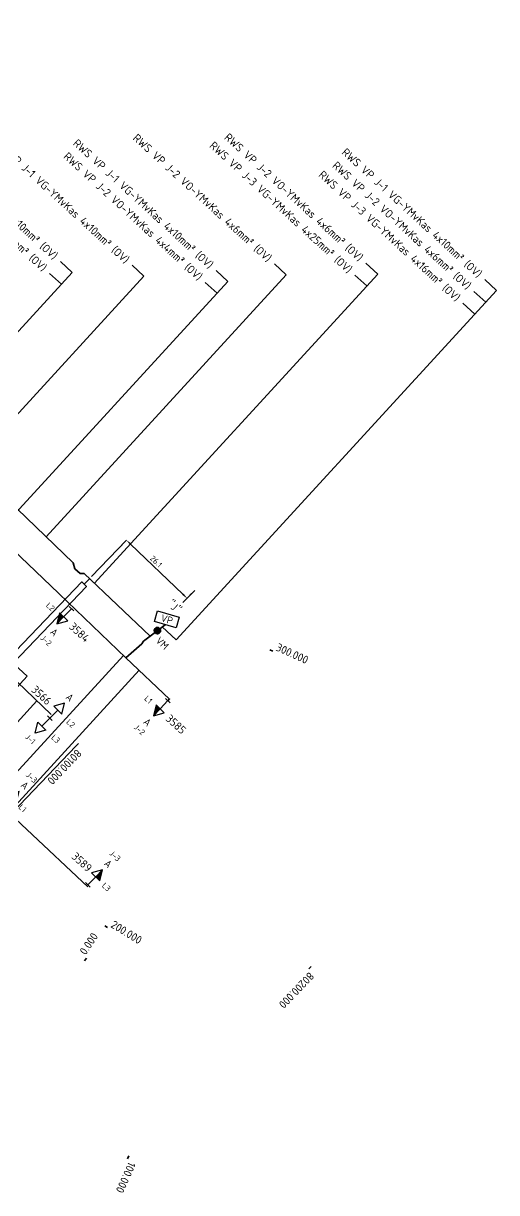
# Model space of a CAD drawing. Header units: metres. Extents: x 134219 to 139080, y 438661 to 444352.
# Drawn here: x 138933.3 to 139080.3, y 438708.8 to 439072 of the extents above; entities that cross this region are included whole.
import ezdxf
from ezdxf.enums import TextEntityAlignment as Align

# ---------------------------------------------------------------- set-up
doc = ezdxf.new("R2010")
doc.units = ezdxf.units.M
doc.linetypes.add('13strp', pattern=[4, 1, -3])
doc.layers.get('DEFPOINTS').update_dxf_attribs({"color": 193})
for name, color, linetype, lineweight in [('N-WE-KL-ET-T18', 1, 'Continuous', 18), ('N-WE-KL-ET-T25', 7, 'Continuous', 25), ('N-WE-KL-ET_LS_HULPSTUK_MOF-G', 10, 'Continuous', 35), ('N-WE-KL-ET_LS_OV_ARMATUUR-S', 7, 'Continuous', 25), ('N-WE-KL-ET_LS_OV_ARMATUUR-T18', 1, 'Continuous', 25), ('N-WE-KL-ET_LS_OV_KABEL-G', 10, 'KL-LS-OV-N', 35), ('N-WE-KL-ET_LS_OV_KABEL-M', 7, 'Continuous', 18), ('N-WE-KL-ET_LS_OV_KABEL-T25', 7, 'Continuous', 25), ('N-WE-KL-ET_LS_OV_KAST-S', 10, 'Continuous', 25), ('N-WE-KL-ET_LS_OV_MANTELBUIS-G', 10, 'Continuous', 35), ('Utd-ondergr-nw', 8, '13strp', 35)]:
    doc.layers.add(name, color=color, linetype=linetype, lineweight=lineweight)
doc.layers.add('N-WE-KL-ET_LS_OV_ARMATUUR-T25', color=2, linetype='Continuous')
doc.styles.add('alm a2ee v011$0$rtw_iso', font='NLCS-ISO.ttf')
doc.styles.add('ISO18', font='NLCS-ISO.ttf')
doc.styles.add('ISO25', font='NLCS-ISO.ttf')
doc.styles.add('NLCS-ISO', font='NLCS-ISO.ttf')
doc.styles.add('NLCS_18', font='NLCS-ISO.ttf', dxfattribs={"height": 1.8})
doc.styles.add('NLCS_25', font='NLCS-ISO.ttf', dxfattribs={"height": 2.5})
doc.linetypes.add('KL-LS-OV-N', pattern='A,4,-1,[103,NLCS.SHX,S=0.75,R=0,X=0,Y=0],-1,4,-1.5,["0V",Standard,S=1,R=0,X=0,Y=-0.5],-3', length=14.5)
doc.dimstyles.new('NLCS_t18_pijl_Dimension_l3_h1', dxfattribs={"dimtxt": 1.8, "dimasz": 1.8, "dimexe": 2, "dimexo": 2, "dimgap": 0.7, "dimtad": 1, "dimdec": 1, "dimzin": 0, "dimdsep": 46, "dimtxsty": 'NLCS_18', "dimcen": 2.5, "dimdle": 2, "dimclrd": 256, "dimclre": 256, "dimclrt": 256, "dimadec": 1, "dimazin": 0, "dimtfac": 1, "dimtdec": 1, "dimtofl": 0, "dimtmove": 1, "dimatfit": 0, "dimfxl": 0, "dimtolj": 1, "dimtzin": 0, "dimlwd": 18, "dimlwe": 18, "dimarcsym": 0})

# ---------------------------------------------------------------- blocks, each defined once
blk = doc.blocks.new('SKL-ET_HULP_MOF_VERBINDINGSMOF-SO')
at = {"ltscale": 10}
h = blk.add_hatch(color=256, dxfattribs=at)
edge = h.paths.add_edge_path()
edge.add_arc((0, 0), 1, 0, 360)
blk.add_circle((0, 0), 1)
at = {"layer": 'N-WE-KL-ET_LS_OV_ARMATUUR-T18', "style": 'ISO18', "flags": 1}
for tag, p in [('OMSCHRIJVING_LEGENDA', (0, -8.43)), ('LOCATIE', (0, -12.22)), ('MASTNUMMER', (0, -16)), ('VAN', (0, -19.78)), ('NAAR', (0, -23.57)), ('VOEDINGSPUNT', (0, -27.35)), ('GROEPSNUMMER', (0, -31.14)), ('OVERIGE_OPMERKING(EN)_1', (0, -34.92)), ('OVERIGE_OPMERKING(EN)_2', (0, -38.71))]:
    blk.add_attdef(tag, p, '', height=1.8, dxfattribs=at)
at = {"layer": 'N-WE-KL-ET_LS_OV_ARMATUUR-T25', "style": 'ISO25'}
blk.add_attdef('SOORT_MOF', (0, 2.71), '', height=2.25, dxfattribs=at)
blk = doc.blocks.new('SKL-ET_OV_ARMATUUR_HD_NATRIUM_1x150W-SO (3)')
for points in [[(0, 1), (0, -1)], [(3.49, 0), (0, 0)], [(3.49, -1.76), (6.49, 0), (3.49, 1.76)], [(3.49, 1.76), (3.49, -1.76)], [(3.49, 0), (6.49, 0)]]:
    blk.add_lwpolyline(points)
blk.add_solid([(3.49, 0), (3.49, -1.76), (6.49, 0)])
at = {"layer": 'N-WE-KL-ET-T18', "linetype": 'ByBlock', "style": 'NLCS-ISO'}
blk.add_attdef('GROEPSNUMMER', text='', height=1.8, dxfattribs=at).set_placement((-2, -4), align=Align.RIGHT)
blk.add_attdef('FASE-AANSLUITING', (10, -4), '', height=1.8, dxfattribs=at)
at = {"layer": 'N-WE-KL-ET-T18', "linetype": 'ByBlock', "style": 'NLCS-ISO', "flags": 1}
for tag, p in [('TYPE_ARMATUUR', (7.76, -13.46)), ('TYPE_FABRIKAAT', (7.76, -17.24)), ('VERMOGEN_LAMP', (7.76, -21.02)), ('SPIEGELSTAND', (7.76, -24.81)), ('HOOGTE_LICHTMAST', (7.76, -28.59)), ('UITLEGGERHOEK', (7.76, -32.38)), ('TYPE_LICHTMAST', (7.76, -36.16)), ('BOTSVRIENDELIJK', (7.76, -39.95)), ('POSITIE_LICHTMAST', (7.76, -43.73)), ('KABELAANSLUITING', (7.76, -47.52)), ('VOEDINGSPUNT', (7.76, -51.3))]:
    blk.add_attdef(tag, p, '', height=1.8, dxfattribs=at)
at = {"layer": 'N-WE-KL-ET-T25', "linetype": 'ByBlock', "style": 'NLCS-ISO'}
blk.add_attdef('MASTNUMMER', text='', height=2.5, dxfattribs=at).set_placement((4, 4.31), align=Align.MIDDLE)
at = {"layer": 'N-WE-KL-ET-T25', "linetype": 'ByBlock', "style": 'NLCS-ISO', "flags": 1}
blk.add_attdef('TYPE_SYMBOOL', (7.76, -10.06), '', height=2.5, dxfattribs=at)
blk = doc.blocks.new('SKL-ET_OV_ARMATUUR_HD_NATRIUM_2x250W-SO (3)')
for p, q in [((-6.49, 0), (-3.49, 1.76)), ((-3.49, -1.76), (-6.49, 0)), ((6.49, 0), (3.49, 1.76)), ((3.49, -1.76), (6.49, 0))]:
    blk.add_line(p, q)
for points in [[(-3.49, 1.76), (-3.49, -1.76)], [(-3.49, 0), (0, 0)], [(0, 1), (0, -1)], [(3.49, 0), (0, 0)], [(3.49, 1.76), (3.49, -1.76)]]:
    blk.add_lwpolyline(points)
at = {"layer": 'N-WE-KL-ET_LS_OV_ARMATUUR-T18', "style": 'ISO18', "flags": 1}
for tag, p in [('TYPE_ARMATUUR', (3.07, -6.82)), ('VERMOGEN_LAMP', (3.07, -10.61)), ('SPIEGELSTAND', (3.07, -14.39)), ('HOOGTE_LICHTMAST', (3.07, -18.17)), ('UITLEGGERHOEK', (3.07, -21.96)), ('TYPE_LICHTMAST', (3.07, -25.74)), ('BOTSVRIENDELIJK', (3.07, -29.53)), ('POSITIE_LICHTMAST', (3.07, -33.31)), ('KABELAANSLUITNG', (3.07, -37.1)), ('VOEDINGSPUNT', (3.07, -48.45))]:
    blk.add_attdef(tag, p, '', height=1.8, dxfattribs=at)
at = {"layer": 'N-WE-KL-ET_LS_OV_ARMATUUR-T18', "style": 'ISO18'}
for tag, p in [('FASE-AANSLUITING_1', (3.07, -40.88)), ('FASE-AANSLUITING_2', (3.07, -44.67)), ('GROEPSNUMMER', (3.07, -52.24))]:
    blk.add_attdef(tag, p, '', height=1.8, dxfattribs=at)
at = {"layer": 'N-WE-KL-ET_LS_OV_ARMATUUR-T25', "style": 'ISO25'}
for tag, p, height in [('MASTNUMMER', (3.07, 7.39), 2.5), ('TYPE_SYMBOOL', (3.07, 3.61), 2.25)]:
    blk.add_attdef(tag, p, '', height=height, dxfattribs=at)
blk = doc.blocks.new('r')
at = {"color": 0, "linetype": 'ByBlock'}
blk.add_lwpolyline([(-3.5, 1.75), (3.5, 1.75), (3.5, -1.75), (-3.5, -1.75), (-3.5, 1.75)], dxfattribs=at)
blk = doc.blocks.new('SKL-ET_OV_KAST_VOEDINGSPUNT-SO')
blk.add_blockref('r', (0, 0))
at = {"layer": 'N-WE-KL-ET-T18', "linetype": 'ByBlock', "style": 'NLCS-ISO', "flags": 1}
for tag, p in [('OMSCHRIJVING_LEGENDA', (0, -8.43)), ('LOCATIE', (0, -12.22)), ('BPS-CODERING', (0, -16)), ('VOEDINGSPUNT', (0, -19.78)), ('GROEPSNUMMER', (0, -23.57)), ('POSITIE_X', (0, -27.35)), ('POSITIE_Y', (0, -31.14)), ('OVERIGE_OPMERKING(EN)_1', (0, -34.92)), ('OVERIGE_OPMERKING(EN)_2', (0, -38.71))]:
    blk.add_attdef(tag, p, '', height=1.8, dxfattribs=at)
at = {"layer": 'N-WE-KL-ET-T25', "linetype": 'ByBlock', "style": 'NLCS-ISO'}
for tag, p in [('KASTNAAM', (0, 5.27)), ('SOORT_KAST', (0, 0))]:
    blk.add_attdef(tag, text='', height=2.5, dxfattribs=at).set_placement(p, align=Align.MIDDLE_CENTER)
blk = doc.blocks.new('*D347')
at = {"layer": 'DEFPOINTS', "color": 0, "transparency": 16777216}
for p in [(138965.31, 438911.45, 1.23), (138965.31, 438911.45), (138984.15, 438893.39, 1.23)]:
    blk.add_point(p, dxfattribs=at)
at = {"layer": 'N-WE-KL-ET_LS_OV_KABEL-M', "lineweight": 18, "transparency": 16777216}
for p, q in [((138965.11, 438911.23), (138963.93, 438910.01)), ((138984.35, 438893.61), (138985.53, 438894.84))]:
    blk.add_line(p, q, dxfattribs=at)
at = {"layer": 'N-WE-KL-ET_LS_OV_KABEL-M', "linetype": 'Continuous', "lineweight": 18, "transparency": 16777216}
blk.add_line((138982.85, 438894.64), (138966.61, 438910.2), dxfattribs=at)
at = {"layer": 'N-WE-KL-ET_LS_OV_KABEL-M', "transparency": 16777216}
for points in [[(138966.82, 438910.42), (138966.41, 438909.99), (138965.31, 438911.45)], [(138983.05, 438894.85), (138982.64, 438894.42), (138984.15, 438893.39)]]:
    blk.add_solid(points, dxfattribs=at)
at = {"layer": 'N-WE-KL-ET_LS_OV_KABEL-M', "transparency": 16777216, "insert": (138974.53, 438904.83), "char_height": 1.8, "attachment_point": 5, "rotation": 316.2034, "style": 'NLCS_18'}
blk.add_mtext('\\A1;26.1', dxfattribs=at)

msp = doc.modelspace()

# ---------------------------------------------------------------- linework, layer by layer
at = {"layer": 'N-WE-KL-ET_LS_OV_KABEL-G', "flags": 128}
for points, elevation in [([(138088.64, 439676.43), (138088.64, 439676.43), (138097.5, 439666.65), (138107.23, 439656.38), (138139.91, 439624.96), (138141.78, 439623.5), (138425.82, 439351.41), (138520.26, 439261.98), (138566.89, 439216.72), (138613.92, 439171.92), (138660.91, 439126.84), (138707.71, 439081.89), (138754.75, 439037.02), (138768.95, 439023.34), (138801.31, 438992.45), (138850.33, 438944.62), (138896.9, 438900.49), (138941.92, 438857.34)], 1.17), ([(138977.36, 438885.17), (138970.62, 438880.08), (138970.07, 438879.29), (138965.16, 438874.9), (138978.69, 438862.1), (138978.32, 438861.75)], 0.95)]:
    msp.add_lwpolyline(points, dxfattribs=dict(at, elevation=elevation))
for points in [[(138953.36, 438803.71), (138915.36, 438839.38), (138901.13, 438853.03), (138900.09, 438854.5), (138896.25, 438858.69), (138802.58, 438947.64), (138802.58, 438947.61), (138789.54, 438959.74), (138774.47, 438973.56), (138762.68, 438984.16), (138743.95, 439001.5), (138731.19, 439013.41), (138717.8, 439025.19), (138712.97, 439030.05), (138701.15, 439040.29), (138688.62, 439051.81), (138685.03, 439054.89), (138674.01, 439064.17), (138662.45, 439072.76), (138646.48, 439082.7), (138622.68, 439093.99), (138609.71, 439098.88), (138589.61, 439105.01), (138568.64, 439109.11), (138546.16, 439110.41), (138527.35, 439109.58), (138491.99, 439105.17), (138486.14, 439104.84), (138476.69, 439103.93), (138476.83, 439103.72)], [(138965.16, 438874.91), (138941.81, 438897.22), (138887.71, 438948.92), (138826.6, 439007.5), (138793.89, 439038.41)], [(138893.66, 438945.94), (138899.38, 438951.89), (138948.82, 438904.38), (138949.31, 438902.56), (138950.97, 438901.13), (138952.19, 438901.04), (138972.7, 438881.65)], [(138952.19, 438897.76), (138953.84, 438899.48)]]:
    msp.add_lwpolyline(points, dxfattribs=at)
at = {"layer": 'N-WE-KL-ET_LS_OV_KABEL-M'}
for points in [[(138954.49, 438900.17), (138965.31, 438911.45)], [(138949.75, 438847.53), (138918.86, 438815.32)]]:
    msp.add_lwpolyline(points, dxfattribs=at)
at = {"layer": 'N-WE-KL-ET_LS_OV_KABEL-M', "elevation": 1.23}
msp.add_lwpolyline([(138982.85, 438892.04), (138986.51, 438895.85)], dxfattribs=at)
at = {"layer": 'N-WE-KL-ET_LS_OV_KABEL-T25'}
for p, q in [((138948.5, 438994.63), (138944.82, 438998.01)), ((138970.75, 438993.43), (138967.06, 438996.81)), ((138996.83, 438991.82), (138993.14, 438995.19)), ((139014.94, 438993.89), (139011.25, 438997.27)), ((139043.34, 438994.09), (139039.65, 438997.46)), ((138948.5, 438994.63), (138897.82, 438939.32)), ((138970.75, 438993.43), (138901.33, 438917.68)), ((138996.83, 438991.82), (138924.93, 438913.35)), ((138940.36, 438912.51), (139014.94, 438993.89)), ((138945.13, 438990.94), (138941.44, 438994.32)), ((138955.32, 438898.03), (139043.34, 438994.09)), ((138993.45, 438988.13), (138989.76, 438991.51)), ((139039.96, 438990.4), (139036.28, 438993.78)), ((139080.26, 438989), (139076.57, 438992.38)), ((138980.8, 438880.47), (139080.26, 438989)), ((139076.88, 438985.32), (139073.2, 438988.7)), ((139073.5, 438981.63), (139069.82, 438985.01)), ((138980.8, 438880.47), (138976.43, 438884.47)), ((138964.39, 438875.64), (138874.98, 438778.07)), ((138969.27, 438871.01), (138874.8, 438767.92)), ((138878.86, 438797.51), (138937.54, 438861.54))]:
    msp.add_line(p, q, dxfattribs=at)
msp.add_lwpolyline([(138929.32, 438873.91), (138934.5, 438869.16), (138881.26, 438811.05)], dxfattribs=at)
at = {"layer": 'N-WE-KL-ET_LS_OV_MANTELBUIS-G', "linetype": 'Continuous'}
msp.add_lwpolyline([(138905.73, 438850.75), (138907.17, 438849.36), (138952.91, 438897.07), (138951.46, 438898.45)], close=True, dxfattribs=at)
at = {"layer": 'Utd-ondergr-nw', "color": 7, "linetype": 'Continuous'}
for p, q in [((139009.85, 438877.34), (139010.76, 438876.92)), ((138950.44, 438848.26), (138949.75, 438847.53)), ((138958.6, 438791.6), (138959.45, 438791.08)), ((138952.33, 438780.79), (138952.89, 438781.62)), ((139022.63, 438779.05), (139021.93, 438778.33)), ((138966.07, 438720.19), (138965.66, 438719.27))]:
    msp.add_line(p, q, dxfattribs=at)

# ---------------------------------------------------------------- block references
at = {"layer": 'N-WE-KL-ET_LS_HULPSTUK_MOF-G'}
ref = msp.add_blockref('SKL-ET_HULP_MOF_VERBINDINGSMOF-SO', (138974.92, 438883.34, 0.68), dxfattribs=at)
ref.add_attrib('SOORT_MOF', 'VM', (138974.19, 438879.97, 0.68), dxfattribs={"layer": 'N-WE-KL-ET_LS_OV_ARMATUUR-T25', "height": 2.25, "rotation": 317.498, "style": 'ISO25'})
at = {"layer": 'N-WE-KL-ET_LS_OV_ARMATUUR-S'}
ref = msp.add_blockref('SKL-ET_OV_ARMATUUR_HD_NATRIUM_1x150W-SO (3)', (138948.22, 438890.14, 2.22), dxfattribs=dict(at, rotation=226.1030974442407))
ref.add_attrib('MASTNUMMER', '3584', (138947.31, 438884.23, 2.22), dxfattribs={"layer": 'N-WE-KL-ET_LS_OV_ARMATUUR-T25', "height": 2.5, "rotation": 317.498, "style": 'ISO25'})
ref.add_attrib('TYPE_SYMBOOL', 'A', (138941.4, 438882.66, 2.22), dxfattribs={"layer": 'N-WE-KL-ET_LS_OV_ARMATUUR-T25', "height": 2.25, "rotation": 317.498, "style": 'ISO25'})
ref.add_attrib('FASE-AANSLUITING_1', 'L2', (138940.16, 438890.97, 2.22), dxfattribs={"layer": 'N-WE-KL-ET_LS_OV_ARMATUUR-T18', "height": 1.8, "rotation": 317.498, "style": 'ISO18'})
ref.add_attrib('GROEPSNUMMER', 'J-2', (138938.45, 438880.83, 2.22), dxfattribs={"layer": 'N-WE-KL-ET_LS_OV_ARMATUUR-T18', "height": 1.8, "rotation": 317.498, "style": 'ISO18'})
ref = msp.add_blockref('SKL-ET_OV_ARMATUUR_HD_NATRIUM_2x250W-SO (3)', (138941.53, 438856.15, 2.99), dxfattribs=dict(at, rotation=45.25091242126414))
ref.add_attrib('MASTNUMMER', '3566', (138935.57, 438864.64, 2.99), dxfattribs={"layer": 'N-WE-KL-ET_LS_OV_ARMATUUR-T25', "height": 2.5, "rotation": 317.498, "style": 'ISO25'})
ref.add_attrib('TYPE_SYMBOOL', 'A', (138946.25, 438862.4, 2.99), dxfattribs={"layer": 'N-WE-KL-ET_LS_OV_ARMATUUR-T25', "height": 2.25, "rotation": 317.498, "style": 'ISO25'})
ref.add_attrib('FASE-AANSLUITING_1', 'L2', (138946.46, 438854.74, 2.99), dxfattribs={"layer": 'N-WE-KL-ET_LS_OV_ARMATUUR-T18', "height": 1.8, "rotation": 317.498, "style": 'ISO18'})
ref.add_attrib('FASE-AANSLUITING_2', 'L3', (138941.79, 438849.94, 2.99), dxfattribs={"layer": 'N-WE-KL-ET_LS_OV_ARMATUUR-T18', "height": 1.8, "rotation": 317.498, "style": 'ISO18'})
ref.add_attrib('GROEPSNUMMER', 'J-1', (138933.67, 438850.12, 2.99), dxfattribs={"layer": 'N-WE-KL-ET_LS_OV_ARMATUUR-T18', "height": 1.8, "rotation": 317.498, "style": 'ISO18'})
ref = msp.add_blockref('SKL-ET_OV_ARMATUUR_HD_NATRIUM_1x150W-SO (3)', (138978.19, 438861.59, 2.45), dxfattribs=dict(at, rotation=226.1030974442407))
ref.add_attrib('MASTNUMMER', '3585', (138977.29, 438855.68, 2.45), dxfattribs={"layer": 'N-WE-KL-ET_LS_OV_ARMATUUR-T25', "height": 2.5, "rotation": 317.498, "style": 'ISO25'})
ref.add_attrib('TYPE_SYMBOOL', 'A', (138970.34, 438854.73, 2.45), dxfattribs={"layer": 'N-WE-KL-ET_LS_OV_ARMATUUR-T25', "height": 2.25, "rotation": 317.498, "style": 'ISO25'})
ref.add_attrib('FASE-AANSLUITING_1', 'L1', (138970.7, 438862.01, 2.45), dxfattribs={"layer": 'N-WE-KL-ET_LS_OV_ARMATUUR-T18', "height": 1.8, "rotation": 317.498, "style": 'ISO18'})
ref.add_attrib('GROEPSNUMMER', 'J-2', (138967.45, 438853.14, 2.45), dxfattribs={"layer": 'N-WE-KL-ET_LS_OV_ARMATUUR-T18', "height": 1.8, "rotation": 317.498, "style": 'ISO18'})
ref = msp.add_blockref('SKL-ET_OV_ARMATUUR_HD_NATRIUM_1x150W-SO (3)', (138927.5, 438828.72, 2.46), dxfattribs=dict(at, rotation=46.24087998298897))
ref.add_attrib('MASTNUMMER', '3588', (138922.2, 438837.21, 2.46), dxfattribs={"layer": 'N-WE-KL-ET_LS_OV_ARMATUUR-T25', "height": 2.5, "rotation": 317.498, "style": 'ISO25'})
ref.add_attrib('TYPE_SYMBOOL', 'A', (138932.3, 438835.11, 2.46), dxfattribs={"layer": 'N-WE-KL-ET_LS_OV_ARMATUUR-T25', "height": 2.25, "rotation": 317.498, "style": 'ISO25'})
ref.add_attrib('FASE-AANSLUITING_1', 'L1', (138931.65, 438828.29, 2.46), dxfattribs={"layer": 'N-WE-KL-ET_LS_OV_ARMATUUR-T18', "height": 1.8, "rotation": 317.498, "style": 'ISO18'})
ref.add_attrib('GROEPSNUMMER', 'J-3', (138933.93, 438838.3, 2.46), dxfattribs={"layer": 'N-WE-KL-ET_LS_OV_ARMATUUR-T18', "height": 1.8, "rotation": 317.498, "style": 'ISO18'})
ref = msp.add_blockref('SKL-ET_OV_ARMATUUR_HD_NATRIUM_1x150W-SO (3)', (138953.37, 438804.37, 2.33), dxfattribs=dict(at, rotation=46.24087998298897))
ref.add_attrib('MASTNUMMER', '3589', (138948.07, 438812.86, 2.33), dxfattribs={"layer": 'N-WE-KL-ET_LS_OV_ARMATUUR-T25', "height": 2.5, "rotation": 317.498, "style": 'ISO25'})
ref.add_attrib('TYPE_SYMBOOL', 'A', (138958.17, 438810.76, 2.33), dxfattribs={"layer": 'N-WE-KL-ET_LS_OV_ARMATUUR-T25', "height": 2.25, "rotation": 317.498, "style": 'ISO25'})
ref.add_attrib('FASE-AANSLUITING_1', 'L3', (138957.52, 438803.94, 2.33), dxfattribs={"layer": 'N-WE-KL-ET_LS_OV_ARMATUUR-T18', "height": 1.8, "rotation": 317.498, "style": 'ISO18'})
ref.add_attrib('GROEPSNUMMER', 'J-3', (138959.81, 438813.95, 2.33), dxfattribs={"layer": 'N-WE-KL-ET_LS_OV_ARMATUUR-T18', "height": 1.8, "rotation": 317.498, "style": 'ISO18'})
at = {"layer": 'N-WE-KL-ET_LS_OV_KAST-S'}
ref = msp.add_blockref('SKL-ET_OV_KAST_VOEDINGSPUNT-SO', (138977.87, 438886.85, 1.23), dxfattribs=dict(at, rotation=343.5493400487338))
ref.add_attrib('KASTNAAM', '"J"', dxfattribs={"layer": 'N-WE-KL-ET_LS_OV_ARMATUUR-T25', "height": 2.5, "rotation": 317.498, "style": 'ISO25'}).set_placement((138980.21, 438890.79, 1.23), align=Align.MIDDLE_CENTER)
ref.add_attrib('SOORT_KAST', 'VP', dxfattribs={"layer": 'N-WE-KL-ET_LS_OV_ARMATUUR-T25', "height": 2.25, "rotation": 343.5493, "style": 'ISO25'}).set_placement((138977.87, 438886.85, 1.23), align=Align.MIDDLE_CENTER)

# ---------------------------------------------------------------- texts
at = {"layer": 'N-WE-KL-ET_LS_OV_KABEL-T25', "style": 'NLCS_25'}
for s, p in [('RWS VP J-1 VG-YMvKas 4x10mm² (OV)', (138943.4, 438999.3)), ('RWS VP J-2 VO-YMvKas 4x4mm² (OV)', (138940.02, 438995.62)), ('RWS VP J-1 VG-YMvKas 4x10mm² (OV)', (138965.65, 438998.1)), ('RWS VP J-1 VG-YMvKas 4x10mm² (OV)', (138991.73, 438996.49)), ('RWS VP J-2 VO-YMvKas 4x6mm² (OV)', (139009.84, 438998.57)), ('RWS VP J-3 VG-YMvKas 4x25mm² (OV)', (139034.86, 438995.08)), ('RWS VP J-2 VO-YMvKas 4x6mm² (OV)', (139038.24, 438998.76)), ('RWS VP J-2 VO-YMvKas 4x4mm² (OV)', (138988.35, 438992.8)), ('RWS VP J-1 VG-YMvKas 4x10mm² (OV)', (139075.16, 438993.68)), ('RWS VP J-2 VO-YMvKas 4x6mm² (OV)', (139071.78, 438989.99)), ('RWS VP J-3 VG-YMvKas 4x16mm² (OV)', (139068.4, 438986.31))]:
    msp.add_text(s, height=2.5, rotation=317.498, dxfattribs=at).set_placement(p, align=Align.MIDDLE_RIGHT)
at = {"layer": 'Utd-ondergr-nw', "color": 7, "style": 'alm a2ee v011$0$rtw_iso'}
for s, rotation, p in [('300.000', 335.3706, (139011.47, 438877.28)), ('80100.000', 226.2055, (138949.86, 438846.74)), ('200.000', 328.2493, (138960.21, 438791.35)), ('0.000', 56.219, (138952.65, 438782.39)), ('80200.000', 226.2055, (139022.04, 438777.53)), ('100.000', 245.9073, (138966.03, 438718.56))]:
    msp.add_text(s, height=2.5, rotation=rotation, dxfattribs=at).set_placement(p)

# ---------------------------------------------------------------- dimensions: what is measured, and where the dimension line sits
at = {"layer": 'N-WE-KL-ET_LS_OV_KABEL-M'}
dim = msp.add_linear_dim(base=(138965.31, 438911.45), p1=(138984.15, 438893.39, 1.23), p2=(138965.31, 438911.45, 1.23), angle=136.2034, dimstyle='NLCS_t18_pijl_Dimension_l3_h1', dxfattribs=at)
dim.commit()
dim.dimension.update_dxf_attribs({"geometry": '*D347', "text_midpoint": (138973.42, 438903.68), "dimtype": 161})

doc.saveas('drawing.dxf')
